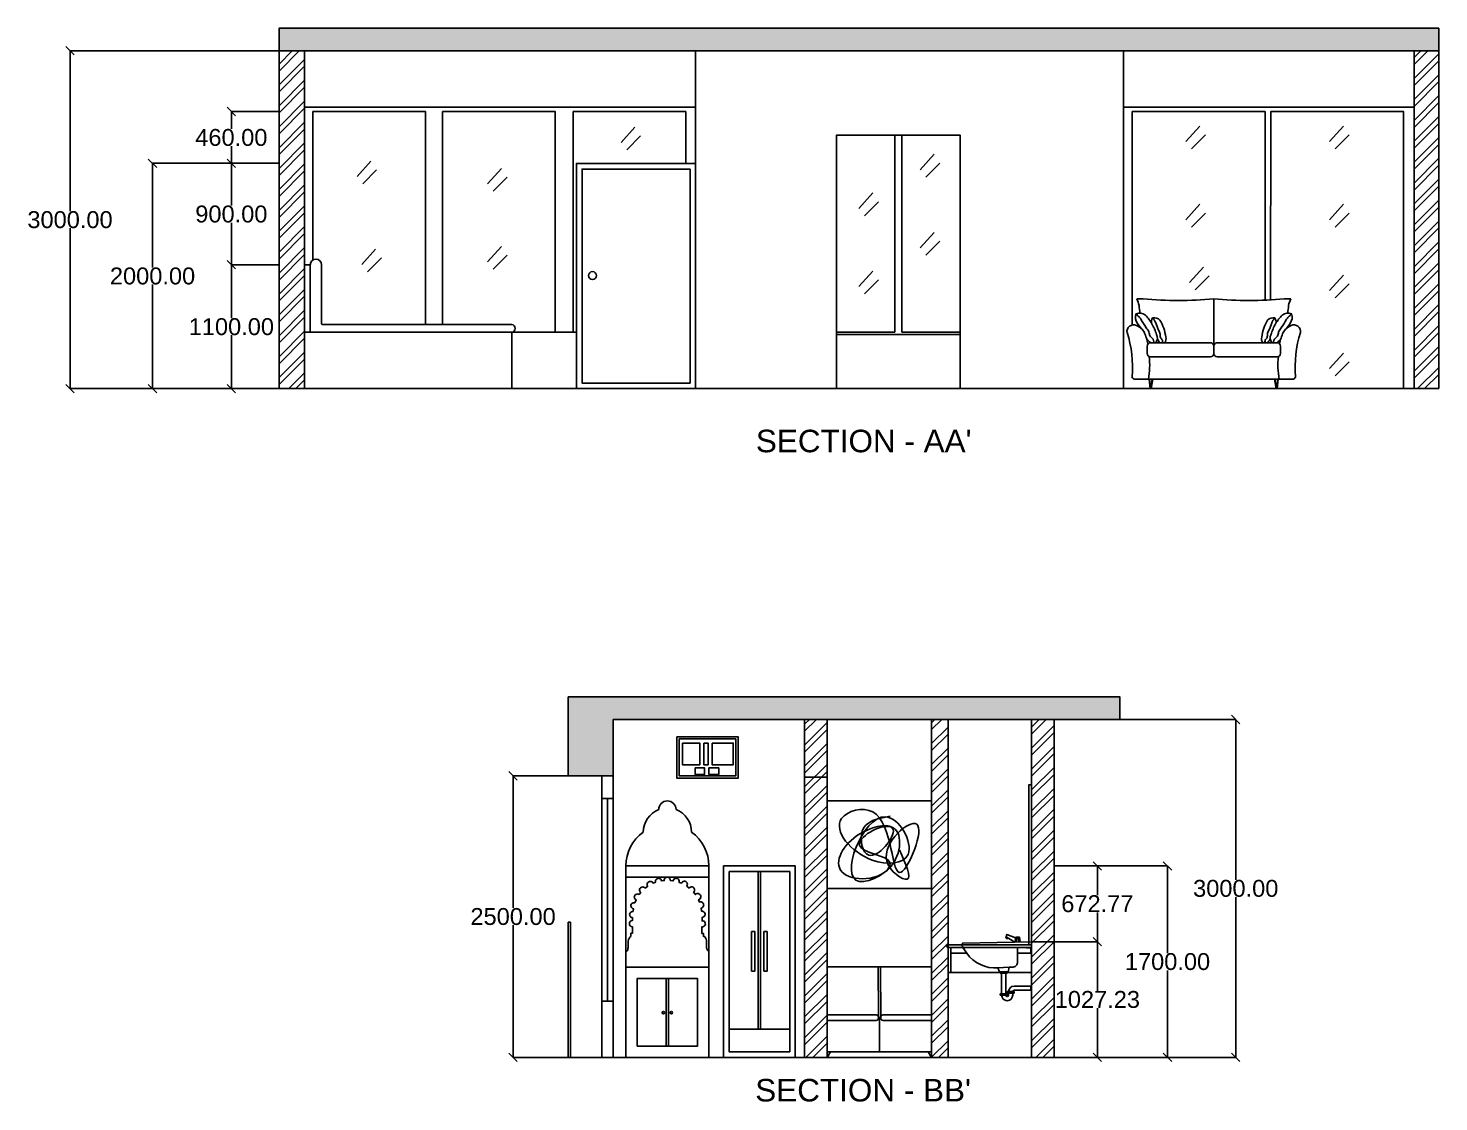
# Model space of a CAD drawing. Header units: millimetres. Extents: x 31008 to 110405, y 3669 to 34838.
# Drawn here: x 97878 to 110405, y 23699 to 33230 of the extents above; entities that cross this region are included whole.
import ezdxf

# ---------------------------------------------------------------- set-up
doc = ezdxf.new("R2010")
doc.units = ezdxf.units.MM
doc.header["$LTSCALE"] = 50
doc.header["$MEASUREMENT"] = 0
for name, color, linetype in [('door', 12, 'Continuous'), ('furniture', 100, 'Continuous'), ('railing', 230, 'Continuous'), ('slab', 170, 'Continuous'), ('walls', 30, 'Continuous'), ('windows', 130, 'Continuous')]:
    doc.layers.add(name, color=color, linetype=linetype)
doc.styles.get("Standard").update_dxf_attribs({"font": 'arial.ttf'})
doc.dimstyles.get("Standard").update_dxf_attribs({"dimtxt": 150, "dimasz": 75, "dimexe": 0.18, "dimexo": 0.0625, "dimgap": 0.09, "dimtad": 0, "dimtih": 1, "dimtoh": 1, "dimzin": 0, "dimdsep": 46, "dimtxsty": 'Standard', "dimblk": 'OBLIQUE', "dimcen": 0.09, "dimadec": 0, "dimazin": 0, "dimtfac": 1, "dimtofl": 0, "dimtmove": 0, "dimatfit": 3, "dimldrblk": 'OBLIQUE', "dimfxl": 1, "dimtolj": 1, "dimtzin": 0, "dimarcsym": 0})

# ---------------------------------------------------------------- blocks, each defined once
blk = doc.blocks.new('A$C12EF02CC')
for p, q in [((770, 378), (770, 797)), ((93, 579), (124, 535)), ((1448, 579), (1417, 535)), ((179, 378), (179, 313)), ((209, 408), (740, 408)), ((770, 378), (770, 313)), ((800, 408), (1332, 408)), ((1362, 378), (1362, 313)), ((197, 283), (740, 283)), ((800, 283), (1343, 283)), ((73, 83), (1468, 83)), ((196, 83), (204, 0)), ((200, 83), (207, 0)), ((224, 83), (212, 0)), ((229, 83), (215, 0)), ((1309, 83), (1323, 0)), ((1315, 83), (1326, 0)), ((1338, 83), (1332, 0)), ((1343, 83), (1334, 0))]:
    blk.add_line(p, q)
for centre, radius, start, end in [((117, 533), 265, 84.3094, 96.5371), ((-185, 671), 299, 12.865, 24.8581), ((456, 4417), 3634, 265.0569, 274.9548), ((1084, 4417), 3634, 265.0452, 274.9431), ((1423, 533), 265, 83.4629, 95.6906), ((1725, 671), 299, 155.1419, 167.135), ((166, 634), 92.2, 161.6688, 216.8088), ((112, 579), 90.7, 55.0706, 111.3118), ((-4197, 234), 4333, 5.7686, 6.6708), ((291, 593), 73.8, 151.0079, 189.4415), ((240, 557), 72.5, 44.4097, 100.6509), ((1300, 557), 72.5, 79.3491, 135.5903), ((1249, 593), 73.8, 350.5585, 28.9921), ((1429, 579), 90.7, 68.6882, 124.9294), ((5738, 234), 4333, 173.3292, 174.2314), ((1374, 634), 92.2, 323.1912, 18.3312), ((58, 507), 59, 65.3723, 188.2209), ((31, 431), 140, 28.478, 67.9871), ((1510, 431), 140, 112.0129, 151.522), ((1482, 507), 59, 351.7791, 114.6277), ((-956, 194), 1004, 354.969, 17.6796), ((-304, 293), 501, 12.1108, 24.1446), ((255, 489), 92.2, 207.8731, 241.3813), ((209, 378), 30, 90, 180), ((204, 450), 66, 320.9252, 27.9818), ((340, 465), 73.8, 197.2122, 230.7203), ((294, 442), 52.8, 320.2192, 17.3208), ((740, 378), 30, 0, 90), ((800, 378), 30, 90, 180), ((1247, 442), 52.8, 162.6792, 219.7808), ((1200, 465), 73.8, 309.2797, 342.7878), ((1337, 450), 66, 152.0182, 219.0748), ((1285, 489), 92.2, 298.6187, 332.1269), ((1332, 378), 30, 0, 90), ((1844, 293), 501, 155.8554, 167.8892), ((2497, 194), 1004, 162.3204, 185.031), ((209, 313), 30, 180, 270), ((-551, 208), 752, 350.4441, 5.9004), ((740, 313), 30, 270, 0), ((800, 313), 30, 180, 270), ((1332, 313), 30, 270, 0), ((2092, 208), 752, 174.0996, 189.5559), ((73, 113), 30, 193.7828, 270), ((1468, 113), 30, 270, 346.2172)]:
    blk.add_arc(centre, radius, start, end)
for points, knots in [([(79, 663), (88, 655), (105, 641), (136, 600), (158, 551), (199, 508), (197, 462), (234, 446), (237, 421), (240, 410), (241, 408)], [0, 0, 0, 0, 37.506288, 65.782259, 153.619658, 198.465285, 236.495883, 274.837161, 300.242842, 307.42838, 307.42838, 307.42838, 307.42838]), ([(227, 628), (233, 621), (244, 607), (263, 570), (273, 528), (298, 488), (290, 453), (316, 434), (316, 416), (316, 409), (316, 408)], [0, 0, 0, 0, 37.506288, 65.782259, 153.619658, 198.465285, 236.495883, 274.837161, 300.242842, 301.926971, 301.926971, 301.926971, 301.926971]), ([(1313, 628), (1307, 621), (1296, 607), (1278, 570), (1267, 528), (1242, 488), (1250, 453), (1224, 434), (1225, 416), (1224, 409), (1224, 408)], [0, 0, 0, 0, 37.506288, 65.782259, 153.619658, 198.465285, 236.495883, 274.837161, 300.242842, 301.926971, 301.926971, 301.926971, 301.926971]), ([(1462, 663), (1452, 655), (1435, 641), (1404, 600), (1382, 551), (1341, 508), (1344, 462), (1307, 446), (1303, 421), (1300, 410), (1300, 408)], [0, 0, 0, 0, 37.506288, 65.782259, 153.619658, 198.465285, 236.495883, 274.837161, 300.242842, 307.42838, 307.42838, 307.42838, 307.42838])]:
    blk.add_open_spline(points, degree=3, knots=knots)
for points in [[(164, 653), (221, 576), (262, 481)], [(1377, 653), (1319, 576), (1278, 481)], [(292, 608), (326, 538), (344, 458)], [(1248, 608), (1214, 538), (1196, 458)]]:
    blk.add_spline(points, degree=3)
blk = doc.blocks.new('mc-lavabo3')
at = {"color": 44, "linetype": 'Continuous'}
for p, q in [((-105, 255), (-108, 220)), ((-95, 255), (-92, 220))]:
    blk.add_line(p, q, dxfattribs=at)
at = {"linetype": 'Continuous'}
for p, q in [((-215, -4), (-215, -153)), ((-185, -4), (-185, -153)), ((-125, -97), (-5, -97)), ((-165, -162), (-165, -147)), ((-135, -162), (-135, -147)), ((-125, -127), (-5, -127))]:
    blk.add_line(p, q, dxfattribs=at)
for points in [[(0, 200), (0, 1350), (-19, 1350), (-19, 200)], [(0, 0), (0, 200), (-600, 200), (-600, 0)], [(-600, 180), (-600, 0), (-580, 0), (-580, 180)]]:
    blk.add_lwpolyline(points, close=True, dxfattribs=at)
for points in [[(-500, 200), (-495, 212), (0, 222)], [(-580, 140), (-466, 140)], [(-100, 140), (0, 140)], [(-5, 143), (-5, 177), (-37, 177)], [(-241, 35), (-230, 5), (-168, 5), (-160, 38)], [(-175, 5), (-175, -4), (-225, -4), (-225, 5)], [(-5, -97), (-5, -127)]]:
    blk.add_lwpolyline(points, dxfattribs=at)
at = {"color": 44, "linetype": 'Continuous'}
for points in [[(-114, 249), (-177, 274), (-183, 258), (-119, 219)], [(-81, 220), (-87, 255), (-112, 255), (-118, 220)]]:
    blk.add_lwpolyline(points, dxfattribs=at)
at = {"linetype": 'Continuous'}
blk.add_lwpolyline([(0, 180), (-600, 180, -1.019824), (-600, 200), (0, 200)], format="xyb", dxfattribs=at)
blk.add_lwpolyline([(-500, 200), (-494, 180), (-466, 140, 0.268694), (-241, 35), (-160, 38), (-140, 38, 0.414214), (-100, 78), (-100, 180), (0, 180), (0, 200)], format="xyb", close=True, dxfattribs=at)
at = {"color": 44, "linetype": 'Continuous'}
for points in [[(-225, -162), (-225, -153), (-176, -153), (-176, -162)], [(-175, -147), (-175, -137), (-125, -137), (-125, -147)]]:
    blk.add_lwpolyline(points, close=True, dxfattribs=at)
blk.add_arc((-174, 254), 10.1, 156.5196, 319.2681, dxfattribs=at)
at = {"linetype": 'Continuous'}
for centre, radius, start, end in [((-125, -137), 40, 90, 180), ((-175, -162), 40, 180, 0), ((-175, -162), 10, 180, 0), ((-125, -137), 10, 90, 180)]:
    blk.add_arc(centre, radius, start, end, dxfattribs=at)
blk = doc.blocks.new('_Oblique')
at = {"color": 0, "linetype": 'ByBlock', "lineweight": -2}
blk.add_line((-0.5, -0.5), (0.5, 0.5), dxfattribs=at)
blk = doc.blocks.new('*D59')
at = {"color": 0, "lineweight": -2, "transparency": 16777216}
for p, q in [((100105, 33031), (98248, 33031)), ((98249, 33031), (98249, 31607)), ((98249, 30031), (98249, 31454)), ((100105, 30031), (98248, 30031))]:
    blk.add_line(p, q, dxfattribs=at)
at = {"layer": 'Defpoints', "color": 0, "transparency": 16777216}
for p in [(98249, 33031), (100105, 33031), (100105, 30031)]:
    blk.add_point(p, dxfattribs=at)
at = {"color": 0, "lineweight": -2, "transparency": 16777216, "xscale": 75, "yscale": 75, "zscale": 75}
for p, rotation in [((98249, 33031), 90), ((98249, 30031), 270)]:
    blk.add_blockref('_Oblique', p, dxfattribs=dict(at, rotation=rotation))
at = {"color": 0, "transparency": 16777216, "insert": (98249, 31530), "char_height": 150, "attachment_point": 5}
blk.add_mtext('\\A1;3000.00', dxfattribs=at)
blk = doc.blocks.new('*D63')
at = {"color": 0, "lineweight": -2, "transparency": 16777216}
for p, q in [((100105, 31131), (99682, 31131)), ((99682, 31131), (99682, 30657)), ((99682, 30031), (99682, 30504)), ((100105, 30031), (99682, 30031))]:
    blk.add_line(p, q, dxfattribs=at)
at = {"layer": 'Defpoints', "color": 0, "transparency": 16777216}
for p in [(100105, 31131), (99682, 30031), (100105, 30031)]:
    blk.add_point(p, dxfattribs=at)
at = {"color": 0, "lineweight": -2, "transparency": 16777216, "xscale": 75, "yscale": 75, "zscale": 75}
for p, rotation in [((99682, 31131), 90), ((99682, 30031), 270)]:
    blk.add_blockref('_Oblique', p, dxfattribs=dict(at, rotation=rotation))
at = {"color": 0, "transparency": 16777216, "insert": (99682, 30580), "char_height": 150, "attachment_point": 5}
blk.add_mtext('\\A1;1100.00', dxfattribs=at)
blk = doc.blocks.new('*D64')
at = {"color": 0, "lineweight": -2, "transparency": 16777216}
for p, q in [((100105, 32031), (99682, 32031)), ((99682, 32031), (99682, 31657)), ((99682, 31131), (99682, 31504)), ((100105, 31131), (99682, 31131))]:
    blk.add_line(p, q, dxfattribs=at)
at = {"layer": 'Defpoints', "color": 0, "transparency": 16777216}
for p in [(100105, 32031), (99682, 31131), (100105, 31131)]:
    blk.add_point(p, dxfattribs=at)
at = {"color": 0, "lineweight": -2, "transparency": 16777216, "xscale": 75, "yscale": 75, "zscale": 75}
for p, rotation in [((99682, 32031), 90), ((99682, 31131), 270)]:
    blk.add_blockref('_Oblique', p, dxfattribs=dict(at, rotation=rotation))
at = {"color": 0, "transparency": 16777216, "insert": (99682, 31580), "char_height": 150, "attachment_point": 5}
blk.add_mtext('\\A1;900.00', dxfattribs=at)
blk = doc.blocks.new('*D65')
at = {"color": 0, "lineweight": -2, "transparency": 16777216}
for p, q in [((100105, 32491), (99681, 32491)), ((99682, 32491), (99682, 32337)), ((99682, 32031), (99682, 32184)), ((100105, 32031), (99681, 32031))]:
    blk.add_line(p, q, dxfattribs=at)
at = {"layer": 'Defpoints', "color": 0, "transparency": 16777216}
for p in [(100105, 32491), (99682, 32031), (100105, 32031)]:
    blk.add_point(p, dxfattribs=at)
at = {"color": 0, "lineweight": -2, "transparency": 16777216, "xscale": 75, "yscale": 75, "zscale": 75}
for p, rotation in [((99682, 32491), 90), ((99682, 32031), 270)]:
    blk.add_blockref('_Oblique', p, dxfattribs=dict(at, rotation=rotation))
at = {"color": 0, "transparency": 16777216, "insert": (99682, 32260), "char_height": 150, "attachment_point": 5}
blk.add_mtext('\\A1;460.00', dxfattribs=at)
blk = doc.blocks.new('*D66')
at = {"color": 0, "lineweight": -2, "transparency": 16777216}
for p, q in [((99682, 32031), (98982, 32031)), ((98982, 32031), (98982, 31107)), ((98982, 30031), (98982, 30954)), ((99682, 30031), (98982, 30031))]:
    blk.add_line(p, q, dxfattribs=at)
at = {"layer": 'Defpoints', "color": 0, "transparency": 16777216}
for p in [(99682, 32031), (98982, 30031), (99682, 30031)]:
    blk.add_point(p, dxfattribs=at)
at = {"color": 0, "lineweight": -2, "transparency": 16777216, "xscale": 75, "yscale": 75, "zscale": 75}
for p, rotation in [((98982, 32031), 90), ((98982, 30031), 270)]:
    blk.add_blockref('_Oblique', p, dxfattribs=dict(at, rotation=rotation))
at = {"color": 0, "transparency": 16777216, "insert": (98982, 31030), "char_height": 150, "attachment_point": 5}
blk.add_mtext('\\A1;2000.00', dxfattribs=at)
blk = doc.blocks.new('*D67')
at = {"color": 0, "lineweight": -2, "transparency": 16777216}
for p, q in [((106788, 25120), (107373, 25120)), ((107373, 25120), (107373, 24683)), ((107373, 24093), (107373, 24530)), ((106988, 24093), (107373, 24093))]:
    blk.add_line(p, q, dxfattribs=at)
at = {"layer": 'Defpoints', "color": 0, "transparency": 16777216}
for p in [(106788, 25120), (106988, 24093), (107373, 24093)]:
    blk.add_point(p, dxfattribs=at)
at = {"color": 0, "lineweight": -2, "transparency": 16777216, "xscale": 75, "yscale": 75, "zscale": 75}
for p, rotation in [((107373, 25120), 90), ((107373, 24093), 270)]:
    blk.add_blockref('_Oblique', p, dxfattribs=dict(at, rotation=rotation))
at = {"color": 0, "transparency": 16777216, "insert": (107373, 24607), "char_height": 150, "attachment_point": 5}
blk.add_mtext('\\A1;1027.23', dxfattribs=at)
blk = doc.blocks.new('*D68')
at = {"color": 0, "lineweight": -2, "transparency": 16777216}
for p, q in [((107573, 27093), (108602, 27093)), ((108602, 27093), (108602, 25670)), ((108602, 24093), (108602, 25516)), ((106988, 24093), (108602, 24093))]:
    blk.add_line(p, q, dxfattribs=at)
at = {"layer": 'Defpoints', "color": 0, "transparency": 16777216}
for p in [(107573, 27093), (106988, 24093), (108602, 24093)]:
    blk.add_point(p, dxfattribs=at)
at = {"color": 0, "lineweight": -2, "transparency": 16777216, "xscale": 75, "yscale": 75, "zscale": 75}
for p, rotation in [((108602, 27093), 90), ((108602, 24093), 270)]:
    blk.add_blockref('_Oblique', p, dxfattribs=dict(at, rotation=rotation))
at = {"color": 0, "transparency": 16777216, "insert": (108602, 25593), "char_height": 150, "attachment_point": 5}
blk.add_mtext('\\A1;3000.00', dxfattribs=at)
blk = doc.blocks.new('*D69')
at = {"color": 0, "lineweight": -2, "transparency": 16777216}
for p, q in [((106988, 25793), (107373, 25793)), ((107373, 25793), (107373, 25533)), ((107373, 25120), (107373, 25380)), ((106988, 25120), (107373, 25120))]:
    blk.add_line(p, q, dxfattribs=at)
at = {"layer": 'Defpoints', "color": 0, "transparency": 16777216}
for p in [(106988, 25793), (106988, 25120), (107373, 25120)]:
    blk.add_point(p, dxfattribs=at)
at = {"color": 0, "lineweight": -2, "transparency": 16777216, "xscale": 75, "yscale": 75, "zscale": 75}
for p, rotation in [((107373, 25793), 90), ((107373, 25120), 270)]:
    blk.add_blockref('_Oblique', p, dxfattribs=dict(at, rotation=rotation))
at = {"color": 0, "transparency": 16777216, "insert": (107373, 25457), "char_height": 150, "attachment_point": 5}
blk.add_mtext('\\A1;672.77', dxfattribs=at)
blk = doc.blocks.new('*D70')
at = {"color": 0, "lineweight": -2, "transparency": 16777216}
for p, q in [((107373, 25793), (107996, 25793)), ((107996, 25793), (107996, 25020)), ((107996, 24093), (107996, 24866)), ((107373, 24093), (107996, 24093))]:
    blk.add_line(p, q, dxfattribs=at)
at = {"layer": 'Defpoints', "color": 0, "transparency": 16777216}
for p in [(107373, 25793), (107373, 24093), (107996, 24093)]:
    blk.add_point(p, dxfattribs=at)
at = {"color": 0, "lineweight": -2, "transparency": 16777216, "xscale": 75, "yscale": 75, "zscale": 75}
for p, rotation in [((107996, 25793), 90), ((107996, 24093), 270)]:
    blk.add_blockref('_Oblique', p, dxfattribs=dict(at, rotation=rotation))
at = {"color": 0, "transparency": 16777216, "insert": (107996, 24943), "char_height": 150, "attachment_point": 5}
blk.add_mtext('\\A1;1700.00', dxfattribs=at)
blk = doc.blocks.new('*D71')
at = {"color": 0, "lineweight": -2, "transparency": 16777216}
for p, q in [((102973, 26593), (102184, 26593)), ((102184, 26593), (102184, 25420)), ((102184, 24093), (102184, 25266)), ((102973, 24093), (102184, 24093))]:
    blk.add_line(p, q, dxfattribs=at)
at = {"layer": 'Defpoints', "color": 0, "transparency": 16777216}
for p in [(102184, 26593), (102973, 26593), (102973, 24093)]:
    blk.add_point(p, dxfattribs=at)
at = {"color": 0, "lineweight": -2, "transparency": 16777216, "xscale": 75, "yscale": 75, "zscale": 75}
for p, rotation in [((102184, 26593), 90), ((102184, 24093), 270)]:
    blk.add_blockref('_Oblique', p, dxfattribs=dict(at, rotation=rotation))
at = {"color": 0, "transparency": 16777216, "insert": (102184, 25343), "char_height": 150, "attachment_point": 5}
blk.add_mtext('\\A1;2500.00', dxfattribs=at)

msp = doc.modelspace()

# ---------------------------------------------------------------- hatches: boundary and pattern name
at = {"layer": 'slab'}
h = msp.add_hatch(dxfattribs=at)
h.set_pattern_fill('AR-CONC', color=256, scale=25)
h.set_pattern_definition([(50, (0, 0), (179.31505, -15.68803), [18.75, -206.25]), (355, (0, 0), (-34.68783, 188.04803), [15, -165]), (100.45144, (14.94, -1.3), (144.6272, 172.36), [15.93505, -175.28553]), (46.1842, (0, 50), (266.81033, -41.3798), [28.125, -309.375]), (96.63564, (22.23, 46.55), (233.6655, 243.52965), [23.9026, -262.92844]), (351.18416, (0, 50), (233.6655, 243.52965), [22.5, -247.5]), (21, (25, 37.5), (149.22676, -100.65472), [18.75, -206.25]), (326, (25, 37.5), (60.82883, 181.2875), [15, -165]), (71.45144, (37.44, 29.11), (210.0556, 80.6328), [15.93505, -175.28553]), (37.5, (0, 0), (3.039964, 83.223463), [0, -163, 0, -167.5, 0, -165.625]), (7.5, (0, 0), (65.767384, 98.60293), [0, -95.5, 0, -159.25, 0, -63.125]), (327.5, (-55.75, 0), (133.45561, -5.638718), [0, -62.5, 0, -195, 0, -258.75]), (317.5, (-80.75, 0), (145.79654, 25.02625), [0, -81.25, 0, -129.5, 0, -183.75])])
h.paths.add_polyline_path([(110405.273, 33230.5), (100105.273, 33230.5), (100105.273, 33030.5), (110141.273, 33030.5), (110185.273, 33030.5), (110405.273, 33030.5)])
h = msp.add_hatch(dxfattribs=at)
h.set_pattern_fill('AR-CONC', color=256, scale=25)
h.set_pattern_definition([(50, (-607.34, 0), (179.31505, -15.68803), [18.75, -206.25]), (355, (-607.34, 0), (-34.68783, 188.04803), [15, -165]), (100.45144, (-592.4, -1.3), (144.6272, 172.36), [15.93505, -175.28553]), (46.1842, (-607.34, 50), (266.81033, -41.3798), [28.125, -309.375]), (96.63564, (-585.1, 46.55), (233.6655, 243.52965), [23.9026, -262.92844]), (351.18416, (-607.34, 50), (233.6655, 243.52965), [22.5, -247.5]), (21, (-582.34, 37.5), (149.22676, -100.65472), [18.75, -206.25]), (326, (-582.34, 37.5), (60.82883, 181.2875), [15, -165]), (71.45144, (-569.9, 29.11), (210.0556, 80.6328), [15.93505, -175.28553]), (37.5, (-607.344, 0), (3.039964, 83.223463), [0, -163, 0, -167.5, 0, -165.625]), (7.5, (-607.34, 0), (65.767384, 98.60293), [0, -95.5, 0, -159.25, 0, -63.125]), (327.5, (-663.094, 0), (133.45561, -5.638718), [0, -62.5, 0, -195, 0, -258.75]), (317.5, (-688.09, 0), (145.79654, 25.02625), [0, -81.25, 0, -129.5, 0, -183.75])])
h.paths.add_polyline_path([(107573.273, 27293), (102673.273, 27293), (102673.273, 26593), (103073.273, 26593), (103073.273, 27093), (104773.273, 27093), (106047.197, 27093), (106988.261, 27093), (107573.273, 27093)])
at = {"layer": 'walls'}
h = msp.add_hatch(dxfattribs=at)
h.set_pattern_fill('ANSI32', color=256, scale=350)
h.paths.add_polyline_path([(100332.448, 33030.5), (100105.273, 33030.5), (100105.273, 30030.5), (100332.448, 30030.5)])
h.paths.add_polyline_path([(110405.273, 33030.5), (110185.273, 33030.5), (110185.273, 30030.5), (110405.273, 30030.5)])
h = msp.add_hatch(dxfattribs=at)
h.set_pattern_fill('ANSI32', color=256, scale=350)
h.set_pattern_definition([(45, (-607.34, 0), (-92.80777, 92.80777), []), (45, (-545.47, 0), (-92.80777, 92.80777), [])])
h.paths.add_polyline_path([(104973.273, 26580.5), (104773.273, 26580.5), (104773.273, 24093), (104973.273, 24093)])
h.paths.add_polyline_path([(104973.273, 27093), (104773.273, 27093), (104773.273, 26580.5), (104973.273, 26580.5)])
h.paths.add_polyline_path([(106047.197, 27093), (105900.986, 27093), (105900.986, 24093), (106047.197, 24093), (106047.197, 25068.298, -1), (106046.712, 25093), (106047.197, 25093)])
h.paths.add_polyline_path([(106988.261, 27093), (106788.261, 27093), (106788.261, 24093), (106988.261, 24093)])

# ---------------------------------------------------------------- linework, layer by layer
for p, q in [((103805.273, 33030.5), (103805.273, 30030.5)), ((100332.448, 30530.5), (100332.448, 31130.5)), ((100382.448, 30530.5), (100332.448, 30530.5)), ((105055.273, 30510.5), (105575.273, 30510.5))]:
    msp.add_line(p, q)
for points in [[(108862.61, 30457.074), (108862.61, 30438.669)], [(101815.5, 30030.5), (100406.5, 30030.5)]]:
    msp.add_lwpolyline(points)
msp.add_arc((100488, 30606), 5, 180, 270)
at = {"layer": 'door'}
for points in [[(103805.273, 30030.5), (102747, 30030.5), (102747, 32030.5), (103805.273, 32030.5)], [(103755.273, 30080.5), (102797, 30080.5), (102797, 31980.5), (103755.273, 31980.5)]]:
    msp.add_lwpolyline(points, close=True, dxfattribs=at)
msp.add_circle((102889.5, 31034.5), 35, dxfattribs=at)
at = {"layer": 'furniture'}
for p, q in [((100332.448, 31130.5), (100382.448, 31130.5)), ((100382.448, 31130.5), (100382.448, 30530.5)), ((100483, 31130.5), (100483, 30606)), ((100488, 30601), (102173.782, 30601)), ((103185.656, 24093), (103185.656, 25793)), ((103185.656, 25793), (103923.156, 25793)), ((103185.656, 25693), (103923.156, 25693)), ((103923.127, 25793), (103923.127, 24093)), ((104361.406, 24343), (104361.406, 25743)), ((104381.406, 24343), (104381.406, 25743)), ((104973.273, 24896.5), (105900.986, 24896.5)), ((105427.13, 24896.448), (105429.322, 24471.018)), ((105447.129, 24896.552), (105449.417, 24452.749)), ((103544.391, 24793), (103544.391, 24193)), ((103564.391, 24793), (103564.391, 24193)), ((105408.99, 24471.069), (104973.273, 24471.069)), ((105429.322, 24471.018), (105429.322, 24448)), ((105429.322, 24450.737), (105429.322, 24441.402)), ((105429.322, 24446.069), (105449.322, 24446.069)), ((105439.322, 24446.069), (105437.129, 24143.5)), ((105449.322, 24450.789), (105449.322, 24441.453)), ((105469.654, 24471.121), (105900.986, 24471.121)), ((104102.156, 24343), (104640.656, 24343)), ((105408.99, 24421.069), (104973.273, 24421.069)), ((105469.654, 24421.121), (105900.986, 24421.121)), ((104102.156, 24143), (104640.656, 24143)), ((104973.273, 24143.5), (105900.986, 24143.5)), ((104973.273, 24093), (105002.429, 24143.5)), ((105900.986, 24093), (105871.83, 24143.5))]:
    msp.add_line(p, q, dxfattribs=at)
for points in [[(100332.448, 30030.5), (100332.448, 30530.5), (102173.782, 30530.5), (102173.782, 30030.5)], [(103639.656, 26940), (104182.156, 26940), (104182.156, 26572), (103639.656, 26572)], [(103659.656, 26920), (104162.156, 26920), (104162.156, 26592), (103659.656, 26592)], [(103687.156, 26884), (103841.156, 26884), (103841.156, 26692), (103687.156, 26692)], [(103877.156, 26884), (103915.656, 26884), (103915.656, 26692), (103877.156, 26692)], [(103951.656, 26884), (104139.156, 26884), (104139.156, 26692), (103951.656, 26692)], [(103800.156, 26663), (103885.156, 26663), (103885.156, 26606), (103800.156, 26606)], [(103923.656, 26663), (104010.156, 26663), (104010.156, 26606), (103923.656, 26606)], [(104052.156, 25793), (104690.656, 25793), (104690.656, 24093), (104052.156, 24093)], [(104102.156, 25743), (104640.656, 25743), (104640.656, 24143), (104102.156, 24143)], [(104301.656, 25209.5), (104331.656, 25209.5), (104331.656, 24859.5), (104301.656, 24859.5)], [(104441.156, 25209.5), (104411.156, 25209.5), (104411.156, 24859.5), (104441.156, 24859.5)], [(103185.656, 24093), (103185.656, 24893), (103923.127, 24893), (103923.127, 24093)], [(103285.656, 24193), (103285.656, 24793), (103823.127, 24793), (103823.127, 24193)]]:
    msp.add_lwpolyline(points, close=True, dxfattribs=at)
for points in [[(104973.273, 26370), (105900.986, 26370)], [(105900.986, 25593), (104973.273, 25593)]]:
    msp.add_lwpolyline(points, dxfattribs=at)
msp.add_lwpolyline([(103923.573, 25036.996, -0.396261692), (103905.875, 25058.41, 0.352203887), (103901.026, 25063.764), (103901.026, 25130.408, 0.306020723), (103874.992, 25168.902), (103874.992, 25194.068), (103861.215, 25194.068), (103861.215, 25253.359, 1.159099024), (103862.24, 25305.364), (103862.24, 25336.633, 1.055289764), (103858.152, 25391.187), (103855.591, 25419.343, 1.080770398), (103838.764, 25472.206), (103830.834, 25493.216, 1.298168821), (103803.489, 25539.262), (103786.389, 25559.146, 1.139572172), (103747.526, 25596.396), (103726.82, 25614.092, 1.178575208), (103679.605, 25638.565), (103658.421, 25647.233, 1.096429244), (103605.473, 25660.578), (103579.696, 25665.166, 1.078127764), (103526.016, 25662.913), (103501.515, 25661.383, 1.056953439), (103450.141, 25649.101), (103427.682, 25639.924, 1.060886671), (103379.344, 25613.069), (103355.609, 25596.243, 1.105594701), (103317.245, 25557.62), (103303.208, 25539.52, 1.075890993), (103276.37, 25492.238), (103264.63, 25465.47, 1.068263203), (103252.297, 25413.603), (103249.722, 25388.743, 1.026447261), (103244.566, 25334.331), (103243.427, 25307.299, 0.984427678), (103243.427, 25253.58), (103243.427, 25195.43), (103230.841, 25195.43), (103230.841, 25167.854, 0.268864065), (103207.383, 25126.045), (103207.383, 25063.06), (103202.816, 25063.06), (103202.816, 25063.06, 0.119901892), (103203.055, 25052.727, -0.473018971), (103185.656, 25034.771)], format="xyb", dxfattribs=at)
for centre in [(103518.627, 24490), (103590.156, 24490)]:
    msp.add_circle(centre, 11, dxfattribs=at)
for centre, radius, start, end in [((100432.724, 31130.5), 50.276, 0, 180), ((102166.641, 30565.75), 35.966, 281.4524079, 78.5475921), ((103554.406, 26293), 77.308, 90, 180), ((103554.406, 26293), 77.308, 0, 90), ((103554.406, 26093), 214.421, 111.1335685, 180), ((103554.406, 26093), 214.421, 0, 68.8664315), ((103554.406, 25793), 368.75, 125.554841, 180), ((103554.406, 25793), 368.75, 0, 54.445159), ((105408.99, 24450.737), 20.332, 0, 90), ((105408.99, 24441.402), 20.332, 270, 0), ((105469.654, 24450.789), 20.332, 90, 180), ((105469.654, 24441.453), 20.332, 180, 270)]:
    msp.add_arc(centre, radius, start, end, dxfattribs=at)
msp.add_spline([(105533.156, 26233.5), (105284.656, 26101.5), (105342.656, 25888), (105560.156, 26117), (105292.156, 26094), (105090.156, 25760), (105533.156, 25779.5), (105540.656, 26140.5), (105261.156, 25973.5), (105533.156, 25822), (105257.156, 25655.5), (105490.156, 26229.5), (105692.156, 25896), (105373.656, 25845.5), (105102.156, 26214), (105377.656, 26272.5), (105630.156, 25737), (105769.656, 26163.5), (105502.156, 25838), (105684.656, 25675), (105614.656, 25934.5)], degree=3, dxfattribs=at)
at = {"layer": 'railing'}
msp.add_lwpolyline([(102693.273, 24093), (102693.273, 25293), (102673.273, 25293), (102673.273, 24093)], dxfattribs=at)
at = {"layer": 'slab'}
msp.add_lwpolyline([(110405.273, 33030.5), (110405.273, 33230.5), (100105.273, 33230.5), (100105.273, 33030.5), (110141.273, 33030.5)], dxfattribs=at)
msp.add_lwpolyline([(107573.273, 27093), (106988.261, 27093), (106047.197, 27093), (104773.273, 27093), (103073.273, 27093), (103073.273, 27093), (103073.273, 26593), (102673.273, 26593), (102673.273, 27293), (107573.273, 27293)], close=True, dxfattribs=at)
at = {"layer": 'walls'}
for p, q in [((103805.273, 30030.5), (103805.273, 33030.5)), ((107605.273, 30030.5), (107605.273, 33030.5)), ((110405.273, 30030.5), (100105.273, 30030.5)), ((105900.986, 27093), (105900.986, 24093)), ((106047.197, 27093), (106047.197, 24093)), ((106788.261, 27093), (106788.261, 24093)), ((106988.261, 27093), (106988.261, 24093)), ((104773.273, 26580.5), (104773.273, 24093)), ((104973.273, 26580.5), (104973.273, 24093)), ((102673.273, 24093), (106988.261, 24093))]:
    msp.add_line(p, q, dxfattribs=at)
for points in [[(100105.273, 30030.5), (100105.273, 33030.5), (100332.448, 33030.5), (100332.448, 30030.5)], [(110185.273, 30030.5), (110185.273, 33030.5), (110405.273, 33030.5), (110405.273, 30030.5)], [(106155.273, 30030.5), (106155.273, 32280.5), (105055.273, 32280.5), (105055.273, 30030.5)], [(104773.273, 27093), (104773.273, 26580.5), (104973.273, 26580.5), (104973.273, 27093)]]:
    msp.add_lwpolyline(points, dxfattribs=at)
for points in [[(103805.273, 33030.5), (100332.448, 33030.5), (100332.448, 32530.5), (103805.273, 32530.5)], [(110185.273, 33030.5), (107605.273, 33030.5), (107605.273, 32530.5), (110185.273, 32530.5)]]:
    msp.add_lwpolyline(points, close=True, dxfattribs=at)
at = {"layer": 'windows'}
for p, q in [((103266.5, 32352.5), (103142.5, 32215)), ((108283, 32361), (108159, 32223.5)), ((109559.61, 32361), (109435.61, 32223.5)), ((103317, 32274.5), (103193, 32150.5)), ((105575.273, 30530.5), (105575.273, 32280.5)), ((105635.273, 30530.5), (105635.273, 32280.5)), ((108333.5, 32283), (108209.5, 32159)), ((109610.11, 32283), (109486.11, 32159)), ((105923.5, 32111.5), (105799.5, 31974)), ((100922, 32050.5), (100798, 31913)), ((100972.5, 31972.5), (100848.5, 31848.5)), ((102080.5, 31986), (101956.5, 31848.5)), ((105974, 32033.5), (105850, 31909.5)), ((102131, 31908), (102007, 31784)), ((105378.773, 31768), (105254.773, 31630.5)), ((105429.273, 31690), (105305.273, 31566)), ((108283, 31667.5), (108159, 31530)), ((108333.5, 31589.5), (108209.5, 31465.5)), ((109559.61, 31667.5), (109435.61, 31530)), ((109610.11, 31589.5), (109486.11, 31465.5)), ((105923.5, 31418), (105799.5, 31280.5)), ((105974, 31340), (105850, 31216)), ((100963.5, 31269.5), (100839.5, 31132)), ((102080.5, 31292.5), (101956.5, 31155)), ((102131, 31214.5), (102007, 31090.5)), ((101014, 31191.5), (100890, 31067.5)), ((105378.773, 31074.5), (105254.773, 30937)), ((108316.489, 31109.786), (108192.489, 30972.286)), ((105429.273, 30996.5), (105305.273, 30872.5)), ((108366.989, 31031.786), (108242.989, 30907.786)), ((109559.61, 31039), (109435.61, 30901.5)), ((109610.11, 30961), (109486.11, 30837)), ((102173.782, 30530.5), (102747, 30530.5)), ((105055.273, 30530.5), (105575.273, 30530.5)), ((105055.273, 30510.5), (106155.273, 30510.5)), ((105635.273, 30530.5), (106155.273, 30530.5)), ((109559.61, 30345.5), (109435.61, 30208)), ((109610.11, 30267.5), (109486.11, 30143.5)), ((102973.273, 26593), (102973.273, 24093)), ((103073.273, 26593), (103073.273, 24093)), ((102973.273, 26393), (103073.273, 26393)), ((103023.273, 26393), (103023.273, 24593)), ((102973.273, 24593), (103073.273, 24593))]:
    msp.add_line(p, q, dxfattribs=at)
for points in [[(100406.5, 31173.395), (100406.5, 32490.5), (101406.5, 32490.5), (101406.5, 30601)], [(101558.5, 30601), (101558.5, 32490.5), (102558.5, 32490.5), (102558.5, 30530.5)], [(102718, 30530.5), (102718, 32490.5), (103718, 32490.5), (103718, 32030.5)], [(108864.592, 30817.664), (108862.61, 32490.471), (107682.61, 32490.471), (107682.61, 30595.13)], [(108910.629, 30817.664), (108912.61, 32490.471), (110092.61, 32490.471), (110092.61, 30030.5)]]:
    msp.add_lwpolyline(points, dxfattribs=at)

# ---------------------------------------------------------------- block references
at = {"layer": 'furniture'}
msp.add_blockref('A$C12EF02CC', (107636.773, 30030.5), dxfattribs=at)
at = {"layer": 'furniture', "xscale": 1.235106053565881, "yscale": 1.235106053565881, "zscale": 1.235106053565881}
msp.add_blockref('mc-lavabo3', (106788.261, 24845.979), dxfattribs=at)

# ---------------------------------------------------------------- texts
at = {"char_height": 200, "attachment_point": 1}
for s, insert in [("SECTION - AA'", (104340.216, 29665.821)), ("SECTION - BB'", (104334.672, 23901.958))]:
    msp.add_mtext_dynamic_manual_height_columns(s, width=2443.78188, gutter_width=1, heights=[406.882], dxfattribs=dict(at, insert=insert))

# ---------------------------------------------------------------- dimensions: what is measured, and where the dimension line sits
for base, p1, p2, picture, middle in [((98248.556, 33030.5), (100105.273, 30030.5), (100105.273, 33030.5), '*D59', (98248.556, 31530.5)), ((108601.813, 24093), (107573.273, 27093), (106988.261, 24093), '*D68', (108601.813, 25593)), ((107995.609, 24093), (107372.983, 25793), (107372.803, 24093), '*D70', (107995.609, 24943)), ((107372.803, 24093), (106788.261, 25120.226), (106988.261, 24093), '*D67', (107372.803, 24606.613))]:
    dim = msp.add_linear_dim(base=base, p1=p1, p2=p2, angle=90, dimstyle='Standard')
    dim.commit()
    dim.dimension.update_dxf_attribs({"geometry": picture, "text_midpoint": middle, "dimtype": 160})
for base, p1, p2, picture, middle in [((99681.612, 32030.5), (100105.273, 32490.5), (100105.273, 32030.5), '*D65', (99681.612, 32260.5)), ((98982.462, 30030.5), (99681.792, 32030.5), (99682.172, 30030.5), '*D66', (98982.462, 31030.5)), ((99681.792, 31130.5), (100105.273, 32030.5), (100105.273, 31130.5), '*D64', (99681.792, 31580.5)), ((99682.172, 30030.5), (100105.273, 31130.5), (100105.273, 30030.5), '*D63', (99682.172, 30580.5)), ((102184.153, 26593), (102973.273, 24093), (102973.273, 26593), '*D71', (102184.153, 25343)), ((107372.983, 25120.226), (106988.261, 25793), (106988.261, 25120.226), '*D69', (107372.983, 25456.613))]:
    dim = msp.add_linear_dim(base=base, p1=p1, p2=p2, angle=90, dimstyle='Standard')
    dim.commit()
    dim.dimension.update_dxf_attribs({"geometry": picture, "text_midpoint": middle})

doc.saveas('drawing.dxf')
